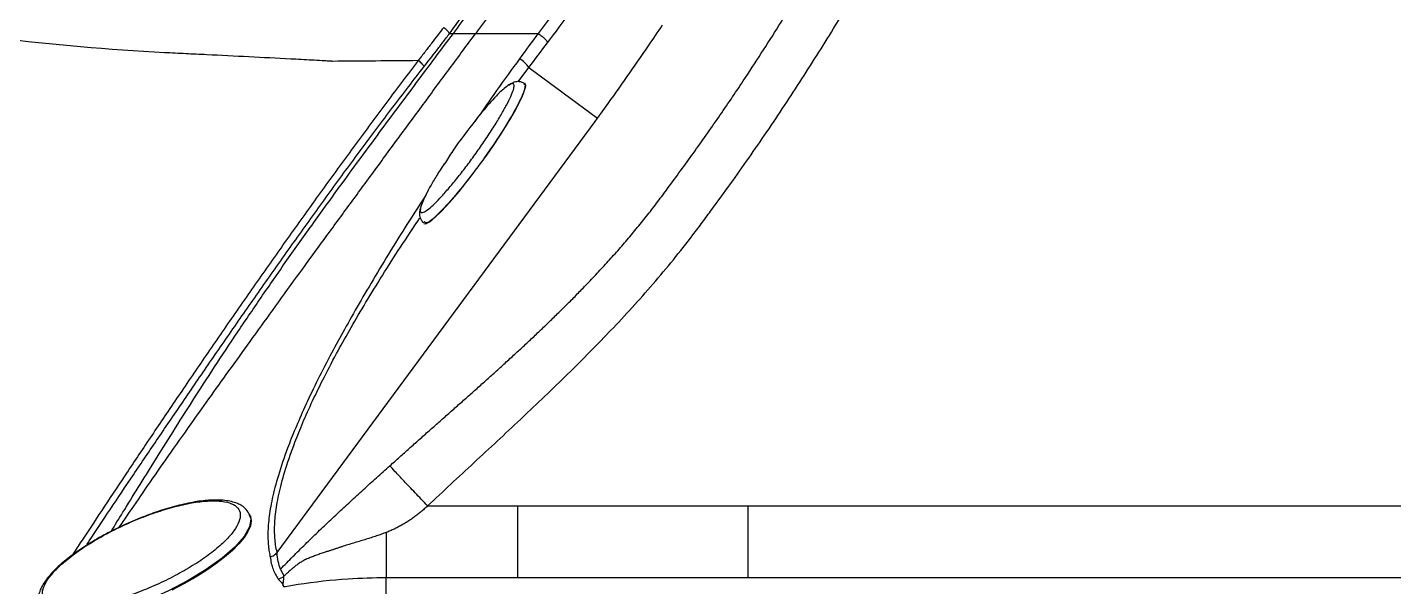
# Model space of a CAD drawing. Extents: x 527 to 611, y 788 to 934.
# Drawn here: x 555.02 to 566.88, y 814.88 to 819.74 of the extents above; entities that cross this region are included whole.
import ezdxf

# ---------------------------------------------------------------- set-up
doc = ezdxf.new("R2010")
doc.units = 0
doc.header["$MEASUREMENT"] = 0
doc.layers.add('1', color=4, linetype='Continuous')
doc.layers.add('GEOMETRY', color=3, linetype='Continuous', lineweight=25)

# ---------------------------------------------------------------- blocks, each defined once
blk = doc.blocks.new('2026_FLAIR')
at = {"layer": 'GEOMETRY'}
for p, q in [((31.845, 16.325), (32.388, 16.325)), ((32.212, 15.905), (32.306, 16.028)), ((32.306, 16.028), (32.901, 15.589)), ((31.401, 14.688), (31.398, 14.689)), ((31.427, 12.223), (32.21, 12.223)), ((32.21, 12.223), (34.1, 12.223)), ((34.1, 12.223), (34.132, 12.223)), ((34.132, 12.223), (34.21, 12.223)), ((34.21, 12.223), (46.21, 12.223)), ((29.879, 12.147), (29.88, 12.144)), ((29.887, 12.14), (29.885, 12.146)), ((30.175, 11.528), (30.177, 11.522)), ((31.069, 11.601), (32.21, 11.601)), ((31.069, 11.217), (31.069, 11.601)), ((32.21, 11.601), (34.21, 11.601)), ((34.21, 11.601), (45.899, 11.601))]:
    blk.add_line(p, q, dxfattribs=at)
at = {"layer": 'GEOMETRY', "flags": 128}
for points in [[(31.618, 16.325), (31.62, 16.325), (31.651, 16.325)], [(32.247, 15.775), (32.265, 15.82), (32.275, 15.856), (32.277, 15.88), (32.271, 15.893), (32.271, 15.894)], [(31.396, 14.675), (31.411, 14.673), (31.433, 14.682), (31.463, 14.703), (31.5, 14.734), (31.543, 14.776), (31.591, 14.827), (31.644, 14.886), (31.701, 14.953), (31.76, 15.027), (31.82, 15.105), (31.881, 15.186), (31.941, 15.269), (31.998, 15.352), (32.053, 15.435), (32.103, 15.514), (32.149, 15.589), (32.189, 15.658), (32.222, 15.721), (32.247, 15.775)], [(30.121, 11.818), (32.881, 15.561), (32.901, 15.589)], [(29.887, 12.14), (29.891, 12.13), (29.896, 12.092), (29.889, 12.048), (29.868, 12), (29.835, 11.949), (29.79, 11.894), (29.733, 11.837), (29.666, 11.778), (29.589, 11.719), (29.503, 11.66), (29.411, 11.602), (29.311, 11.546), (29.208, 11.492)], [(29.88, 12.144), (29.893, 12.111), (29.881, 12.04), (29.834, 11.956), (29.753, 11.864), (29.643, 11.768), (29.506, 11.67), (29.35, 11.574), (29.178, 11.485), (28.999, 11.406), (28.819, 11.339), (28.645, 11.288), (28.483, 11.254), (28.34, 11.238), (28.221, 11.242), (28.131, 11.264), (28.074, 11.305), (28.074, 11.305)]]:
    blk.add_lwpolyline(points, dxfattribs=at)
at = {"layer": 'GEOMETRY'}
blk.add_arc((32.085, 15.878), 0.267, 34.2884, 58.0915, dxfattribs=at)
for points, knots in [([(16.093, 30.572), (16.106, 30.331), (16.119, 30.09), (16.137, 29.727), (16.143, 29.606), (16.154, 29.363), (16.159, 29.242), (16.179, 28.877), (16.196, 28.634), (16.228, 28.268), (16.239, 28.146), (16.265, 27.903), (16.279, 27.782), (16.352, 27.175), (16.428, 26.694), (16.569, 25.978), (16.62, 25.74), (16.691, 25.444), (16.705, 25.385), (16.734, 25.267), (16.749, 25.208), (16.795, 25.032), (16.829, 24.915), (16.935, 24.566), (17.016, 24.336), (17.152, 23.995), (17.2, 23.882), (17.275, 23.714), (17.301, 23.658), (17.353, 23.547), (17.38, 23.492), (17.516, 23.219), (17.633, 23.006), (17.821, 22.697), (17.886, 22.595), (17.986, 22.445), (18.02, 22.395), (18.088, 22.296), (18.122, 22.246), (18.295, 22), (18.438, 21.806), (18.731, 21.425), (18.881, 21.237), (19.191, 20.869), (19.35, 20.687), (19.595, 20.42), (19.678, 20.332), (19.846, 20.157), (19.931, 20.071), (20.187, 19.814), (20.362, 19.648), (20.717, 19.323), (20.898, 19.165), (21.266, 18.858), (21.453, 18.708), (21.834, 18.416), (22.027, 18.275), (22.273, 18.103), (22.322, 18.069), (22.421, 18.002), (22.471, 17.968), (22.621, 17.869), (22.722, 17.805), (23.032, 17.618), (23.244, 17.502), (23.572, 17.34), (23.683, 17.288), (23.851, 17.213), (23.908, 17.189), (24.022, 17.141), (24.079, 17.117), (24.365, 17.004), (24.597, 16.924), (24.889, 16.835), (24.947, 16.818), (25.065, 16.786), (25.123, 16.77), (25.3, 16.724), (25.418, 16.695), (25.773, 16.611), (26.011, 16.56), (26.726, 16.42), (27.206, 16.345), (28.172, 16.228), (28.657, 16.186), (29.206, 16.157), (29.267, 16.154), (29.389, 16.148), (29.572, 16.139), (29.876, 16.124), (30.119, 16.111), (30.3, 16.102), (30.391, 16.097), (30.496, 16.091), (30.549, 16.088), (30.575, 16.086), (30.588, 16.086), (30.595, 16.085), (30.598, 16.085), (30.6, 16.085), (30.601, 16.085), (30.602, 16.085)], [0, 0, 0, 0, 0.03125, 0.03125, 0.046875, 0.046875, 0.0625, 0.0625, 0.09375, 0.09375, 0.109375, 0.109375, 0.125, 0.125, 0.1875, 0.1875, 0.21875, 0.21875, 0.226562, 0.226562, 0.234375, 0.234375, 0.25, 0.25, 0.28125, 0.28125, 0.296875, 0.296875, 0.304687, 0.304687, 0.3125, 0.3125, 0.34375, 0.34375, 0.359375, 0.359375, 0.367187, 0.367187, 0.375, 0.375, 0.40625, 0.40625, 0.4375, 0.4375, 0.46875, 0.46875, 0.484375, 0.484375, 0.5, 0.5, 0.53125, 0.53125, 0.5625, 0.5625, 0.59375, 0.59375, 0.625, 0.625, 0.632812, 0.632812, 0.640625, 0.640625, 0.65625, 0.65625, 0.6875, 0.6875, 0.703125, 0.703125, 0.710937, 0.710937, 0.71875, 0.71875, 0.75, 0.75, 0.757812, 0.757812, 0.765625, 0.765625, 0.78125, 0.78125, 0.8125, 0.8125, 0.875, 0.875, 0.9375, 0.9375, 0.945312, 0.945312, 0.953125, 0.96875, 0.984375, 0.984375, 0.992187, 0.996094, 0.998047, 0.999023, 0.999512, 0.999756, 0.999878, 0.999878, 1, 1, 1, 1]), ([(31.618, 16.325), (31.635, 16.348), (31.67, 16.395), (31.722, 16.466), (31.776, 16.539), (31.831, 16.615), (31.888, 16.694), (31.946, 16.776), (32.004, 16.86), (32.064, 16.946), (32.125, 17.036), (32.187, 17.127), (32.25, 17.222), (32.314, 17.319), (32.379, 17.42), (32.445, 17.522), (32.511, 17.628), (32.579, 17.737), (32.756, 18.027), (32.998, 18.446), (33.259, 18.937), (33.417, 19.253), (33.509, 19.444), (33.569, 19.569), (33.625, 19.69), (33.682, 19.813), (33.738, 19.938), (33.793, 20.064), (33.848, 20.193), (33.903, 20.323), (33.958, 20.455), (34.012, 20.589), (34.065, 20.725), (34.119, 20.862), (34.171, 21.002), (34.223, 21.143), (34.274, 21.287), (34.325, 21.432), (34.374, 21.578), (34.424, 21.727), (34.472, 21.878), (34.519, 22.03), (34.566, 22.185), (34.611, 22.341), (34.656, 22.499), (34.7, 22.659), (34.728, 22.766), (34.742, 22.82)], [0, 0, 0, 0, 0.011605, 0.023597, 0.035978, 0.048745, 0.061901, 0.075443, 0.089374, 0.103692, 0.118398, 0.133491, 0.148972, 0.164841, 0.181097, 0.197741, 0.214773, 0.232192, 0.249999, 0.354245, 0.43066, 0.479241, 0.499987, 0.518194, 0.53663, 0.555295, 0.574187, 0.593308, 0.612658, 0.632235, 0.652041, 0.672075, 0.692338, 0.712829, 0.733548, 0.754496, 0.775673, 0.797077, 0.818711, 0.840573, 0.862663, 0.884982, 0.907529, 0.930304, 0.953308, 0.97654, 1, 1, 1, 1]), ([(31.651, 16.325), (31.697, 16.387), (31.743, 16.448), (31.834, 16.572), (31.879, 16.635), (32.012, 16.822), (32.099, 16.948), (32.356, 17.328), (32.521, 17.585), (32.836, 18.106), (32.988, 18.371), (33.277, 18.904), (33.414, 19.174), (33.61, 19.582), (33.673, 19.719), (33.797, 19.993), (33.857, 20.131), (34.033, 20.547), (34.142, 20.826), (34.296, 21.247), (34.346, 21.388), (34.442, 21.67), (34.488, 21.812), (34.621, 22.239), (34.702, 22.524), (34.777, 22.811)], [0, 0, 0, 0, 0.03125, 0.03125, 0.0625, 0.0625, 0.125, 0.125, 0.25, 0.25, 0.375, 0.375, 0.5, 0.5, 0.5625, 0.5625, 0.625, 0.625, 0.75, 0.75, 0.8125, 0.8125, 0.875, 0.875, 1, 1, 1, 1]), ([(34.911, 22.749), (34.838, 22.465), (34.757, 22.183), (34.626, 21.761), (34.581, 21.621), (34.487, 21.341), (34.438, 21.202), (34.287, 20.785), (34.179, 20.509), (34.007, 20.098), (33.948, 19.961), (33.826, 19.689), (33.764, 19.554), (33.572, 19.149), (33.437, 18.882), (33.154, 18.354), (33.006, 18.092), (32.696, 17.575), (32.535, 17.321), (32.283, 16.943), (32.198, 16.819), (32.024, 16.571), (31.935, 16.447), (31.845, 16.325)], [0, 0, 0, 0, 0.125, 0.125, 0.1875, 0.1875, 0.25, 0.25, 0.375, 0.375, 0.4375, 0.4375, 0.5, 0.5, 0.625, 0.625, 0.75, 0.75, 0.875, 0.875, 0.9375, 0.9375, 1, 1, 1, 1]), ([(31.1, 12.571), (31.128, 12.596), (31.184, 12.647), (31.269, 12.723), (31.355, 12.799), (31.44, 12.875), (31.526, 12.95), (31.611, 13.026), (31.697, 13.102), (31.782, 13.177), (31.867, 13.253), (31.952, 13.329), (32.037, 13.405), (32.121, 13.482), (32.205, 13.559), (32.289, 13.636), (32.372, 13.714), (32.454, 13.793), (32.536, 13.872), (32.617, 13.951), (32.697, 14.032), (32.783, 14.12), (32.875, 14.216), (32.971, 14.32), (33.066, 14.425), (33.159, 14.532), (33.25, 14.641), (33.339, 14.752), (33.426, 14.864), (33.52, 14.992), (33.623, 15.132), (33.735, 15.286), (33.845, 15.441), (33.954, 15.597), (34.061, 15.754), (34.238, 16.018), (34.479, 16.391), (34.775, 16.879), (35.058, 17.373), (35.264, 17.759), (35.404, 18.032), (35.483, 18.188), (35.56, 18.345), (35.636, 18.503), (35.711, 18.662), (35.784, 18.821), (35.856, 18.981), (35.927, 19.141), (35.997, 19.302), (36.065, 19.464), (36.132, 19.627), (36.197, 19.79), (36.24, 19.899), (36.261, 19.954)], [0, 0, 0, 0, 0.012536, 0.0250727, 0.0376098, 0.0501467, 0.0626831, 0.0752184, 0.087752, 0.1002833, 0.1128116, 0.1253358, 0.1378551, 0.1503686, 0.1628757, 0.1753758, 0.1878683, 0.2003521, 0.2128274, 0.2252945, 0.2377542, 0.2502075, 0.2657662, 0.2813185, 0.2968673, 0.3124164, 0.3279715, 0.3435427, 0.3591365, 0.3747465, 0.3955714, 0.4164104, 0.4372715, 0.4581611, 0.4790679, 0.4999762, 0.5626185, 0.625129, 0.6875529, 0.7499372, 0.7691318, 0.7883283, 0.8075279, 0.826732, 0.8459421, 0.8651595, 0.8843854, 0.9036214, 0.9228688, 0.942129, 0.9614033, 0.9806932, 1, 1, 1, 1]), ([(31.427, 12.223), (31.561, 12.348), (31.695, 12.473), (31.965, 12.723), (32.099, 12.848), (32.5, 13.225), (32.764, 13.48), (33.142, 13.877), (33.265, 14.012), (33.504, 14.288), (33.619, 14.43), (33.758, 14.612), (33.785, 14.648), (33.839, 14.722), (33.867, 14.759), (33.948, 14.87), (34.002, 14.944), (34.163, 15.167), (34.268, 15.317), (34.423, 15.545), (34.474, 15.622), (34.576, 15.775), (34.626, 15.852), (34.775, 16.083), (34.873, 16.239), (35.159, 16.708), (35.341, 17.025), (35.863, 17.99), (36.178, 18.651), (36.459, 19.329)], [0, 0, 0, 0, 0.0625, 0.0625, 0.125, 0.125, 0.25, 0.25, 0.3125, 0.3125, 0.375, 0.375, 0.390625, 0.390625, 0.40625, 0.40625, 0.4375, 0.4375, 0.5, 0.5, 0.53125, 0.53125, 0.5625, 0.5625, 0.625, 0.625, 0.75, 0.75, 1, 1, 1, 1]), ([(32.786, 16.874), (32.721, 16.781), (32.655, 16.689), (32.523, 16.506), (32.456, 16.416), (32.388, 16.325)], [0, 0, 0, 0, 0.5, 0.5, 1, 1, 1, 1]), ([(32.469, 16.243), (32.537, 16.334), (32.604, 16.425), (32.738, 16.608), (32.803, 16.701), (32.868, 16.793)], [0, 0, 0, 0, 0.5, 0.5, 1, 1, 1, 1]), ([(31.567, 16.377), (31.55, 16.355), (31.515, 16.308), (31.461, 16.238), (31.405, 16.165), (31.367, 16.116), (31.347, 16.091)], [0, 0, 0, 0, 0.236999, 0.482666, 0.737001, 1, 1, 1, 1]), ([(31.567, 16.377), (31.579, 16.368), (31.59, 16.358), (31.607, 16.34), (31.614, 16.332), (31.618, 16.325)], [0, 0, 0, 0, 0.5, 0.5, 1, 1, 1, 1]), ([(32.901, 15.589), (32.909, 15.599), (32.932, 15.631), (33.019, 15.75), (33.161, 15.949), (33.325, 16.187), (33.426, 16.337), (33.466, 16.397)], [0.47913306, 0.47913306, 0.47913306, 0.47913306, 0.48271008, 0.49052258, 0.52177258, 0.55302258, 0.57388952, 0.57388952, 0.57388952, 0.57388952]), ([(28.681, 12.002), (28.714, 12.056), (28.788, 12.175), (28.914, 12.379), (29.058, 12.611), (29.216, 12.864), (29.388, 13.136), (29.576, 13.427), (29.779, 13.733), (29.994, 14.05), (30.219, 14.375), (30.453, 14.702), (30.717, 15.067), (31.011, 15.467), (31.333, 15.899), (31.545, 16.183), (31.651, 16.325)], [0, 0, 0, 0, 0.056475, 0.123879, 0.191278, 0.258673, 0.326062, 0.393447, 0.460831, 0.528215, 0.595604, 0.662998, 0.730397, 0.820256, 0.910125, 1, 1, 1, 1]), ([(28.75, 12.037), (28.773, 12.07), (28.843, 12.173), (28.977, 12.367), (29.152, 12.619), (29.331, 12.873), (29.507, 13.121), (29.678, 13.361), (29.862, 13.616), (30.057, 13.886), (30.263, 14.171), (30.478, 14.466), (30.701, 14.771), (30.928, 15.081), (31.158, 15.394), (31.388, 15.707), (31.618, 16.018), (31.769, 16.223), (31.845, 16.325)], [0, 0, 0, 0, 0.037864, 0.118056, 0.198239, 0.278418, 0.338556, 0.398691, 0.458823, 0.518952, 0.579078, 0.639204, 0.69933, 0.759458, 0.819589, 0.879723, 0.93986, 1, 1, 1, 1]), ([(31.398, 16.038), (31.415, 16.06), (31.45, 16.105), (31.505, 16.175), (31.561, 16.249), (31.599, 16.299), (31.618, 16.325)], [0, 0, 0, 0, 0.232783, 0.476891, 0.732547, 1, 1, 1, 1]), ([(31.651, 16.325), (31.654, 16.325), (31.659, 16.325), (31.671, 16.325), (31.687, 16.325), (31.706, 16.325), (31.722, 16.325), (31.739, 16.325), (31.76, 16.325), (31.797, 16.325), (31.825, 16.325), (31.845, 16.325)], [0, 0, 0, 0, 0.0625, 0.125, 0.25, 0.375, 0.4375, 0.5, 0.625, 0.75, 1, 1, 1, 1]), ([(32.388, 16.325), (32.399, 16.318), (32.409, 16.309), (32.429, 16.293), (32.438, 16.285), (32.453, 16.269), (32.459, 16.262), (32.467, 16.251), (32.469, 16.246), (32.469, 16.243)], [0, 0, 0, 0, 0.25, 0.25, 0.5, 0.5, 0.75, 0.75, 1, 1, 1, 1]), ([(31.347, 16.091), (31.256, 15.97), (31.072, 15.729), (30.799, 15.359), (30.528, 14.987), (30.26, 14.613), (29.996, 14.24), (29.738, 13.87), (29.488, 13.506), (29.247, 13.152), (29.017, 12.811), (28.799, 12.485), (28.597, 12.181), (28.444, 11.949), (28.365, 11.83), (28.342, 11.794)], [0, 0, 0, 0, 0.080429, 0.16087, 0.241294, 0.321714, 0.402158, 0.482629, 0.563137, 0.643653, 0.724201, 0.804772, 0.885349, 0.965945, 1, 1, 1, 1]), ([(28.466, 11.88), (28.474, 11.893), (28.537, 11.988), (28.673, 12.193), (28.872, 12.49), (29.087, 12.809), (29.315, 13.144), (29.552, 13.491), (29.799, 13.848), (30.054, 14.212), (30.315, 14.58), (30.581, 14.95), (30.85, 15.317), (31.123, 15.682), (31.306, 15.919), (31.398, 16.038)], [0, 0, 0, 0, 0.012696, 0.094763, 0.17685, 0.258975, 0.341131, 0.423315, 0.50556, 0.587845, 0.67018, 0.752567, 0.835015, 0.917511, 1, 1, 1, 1]), ([(31.347, 16.091), (31.359, 16.081), (31.369, 16.071), (31.387, 16.052), (31.394, 16.044), (31.398, 16.038)], [0, 0, 0, 0, 0.5, 0.5, 1, 1, 1, 1]), ([(32.226, 16.105), (32.159, 16.013), (32.028, 15.834), (31.901, 15.65), (31.838, 15.56)], [0, 0, 0, 0, 0.509887, 1, 1, 1, 1]), ([(32.267, 15.89), (32.254, 15.897), (32.23, 15.909), (32.193, 15.905), (32.17, 15.897), (32.153, 15.889), (32.141, 15.879), (32.132, 15.873)], [0, 0, 0, 0, 0.27067, 0.485138, 0.641495, 0.763265, 1, 1, 1, 1]), ([(31.392, 14.881), (31.384, 14.86), (31.367, 14.819), (31.361, 14.782), (31.371, 14.766), (31.397, 14.773), (31.436, 14.798), (31.487, 14.844), (31.55, 14.91), (31.623, 14.994), (31.701, 15.088), (31.78, 15.191), (31.859, 15.3), (31.935, 15.411), (32.006, 15.519), (32.067, 15.619), (32.115, 15.706), (32.151, 15.78), (32.174, 15.839), (32.181, 15.876), (32.17, 15.892), (32.144, 15.886), (32.106, 15.86), (32.054, 15.814), (31.991, 15.748), (31.92, 15.667), (31.869, 15.604), (31.845, 15.574)], [0, 0, 0, 0, 0.04088, 0.080108, 0.119424, 0.160499, 0.201168, 0.240366, 0.279675, 0.320693, 0.361692, 0.400998, 0.440207, 0.480906, 0.521853, 0.561089, 0.600283, 0.641161, 0.68197, 0.721208, 0.760531, 0.801598, 0.842313, 0.881532, 0.920845, 0.961844, 1, 1, 1, 1]), ([(32.262, 15.884), (32.267, 15.884), (32.287, 15.883), (32.252, 15.786), (32.161, 15.609), (32.014, 15.377), (31.841, 15.133), (31.665, 14.911), (31.517, 14.75), (31.421, 14.668), (31.407, 14.683), (31.401, 14.688)], [0, 0, 0, 0, 0.042452, 0.168343, 0.294234, 0.420125, 0.546016, 0.671907, 0.797798, 0.923689, 1, 1, 1, 1]), ([(31.846, 15.573), (31.777, 15.485), (31.68, 15.362), (31.597, 15.229), (31.572, 15.191)], [0, 0, 0, 0, 0.710618, 1, 1, 1, 1]), ([(31.571, 15.192), (31.559, 15.174), (31.524, 15.121), (31.475, 15.04), (31.425, 14.951), (31.403, 14.904), (31.392, 14.881)], [0, 0, 0, 0, 0.14278, 0.425022, 0.706818, 1, 1, 1, 1]), ([(31.414, 14.926), (31.368, 14.853), (31.261, 14.688), (31.107, 14.44), (30.953, 14.185), (30.814, 13.947), (30.689, 13.726), (30.569, 13.505), (30.458, 13.288), (30.359, 13.079), (30.277, 12.891), (30.197, 12.689), (30.128, 12.482), (30.075, 12.281), (30.047, 12.111), (30.039, 11.966), (30.045, 11.867), (30.055, 11.808), (30.06, 11.787), (30.061, 11.781)], [0, 0, 0, 0, 0.036396, 0.082971, 0.1294, 0.175265, 0.221257, 0.267166, 0.323965, 0.38095, 0.438023, 0.494945, 0.584755, 0.674766, 0.764981, 0.85524, 0.945257, 0.982812, 1, 1, 1, 1]), ([(31.385, 14.863), (31.383, 14.858), (31.374, 14.838), (31.365, 14.809), (31.356, 14.777), (31.356, 14.739), (31.37, 14.704), (31.385, 14.689), (31.394, 14.682)], [0, 0, 0, 0, 0.074944, 0.290076, 0.486407, 0.711824, 0.84834, 1, 1, 1, 1]), ([(30.121, 11.818), (30.116, 11.84), (30.105, 11.896), (30.097, 12.003), (30.104, 12.146), (30.132, 12.316), (30.184, 12.516), (30.253, 12.721), (30.333, 12.921), (30.415, 13.107), (30.514, 13.313), (30.626, 13.527), (30.746, 13.744), (30.873, 13.96), (31.014, 14.191), (31.171, 14.438), (31.289, 14.617), (31.356, 14.715), (31.363, 14.725)], [0, 0, 0, 0, 0.057105, 0.150566, 0.244282, 0.33795, 0.431402, 0.524642, 0.583348, 0.642215, 0.700984, 0.759554, 0.806473, 0.853479, 0.90035, 0.947427, 0.994655, 1, 1, 1, 1]), ([(30.151, 11.674), (30.169, 11.692), (30.204, 11.729), (30.258, 11.783), (30.312, 11.837), (30.366, 11.891), (30.421, 11.944), (30.476, 11.998), (30.532, 12.051), (30.588, 12.103), (30.644, 12.156), (30.7, 12.208), (30.757, 12.26), (30.813, 12.312), (30.87, 12.364), (30.927, 12.416), (30.985, 12.468), (31.042, 12.519), (31.08, 12.554), (31.1, 12.571)], [0, 0, 0, 0, 0.058847, 0.117695, 0.176538, 0.235373, 0.294204, 0.353029, 0.411851, 0.47067, 0.529484, 0.588295, 0.647104, 0.705911, 0.76472, 0.823532, 0.882348, 0.94117, 1, 1, 1, 1]), ([(31.427, 12.223), (31.39, 12.261), (31.354, 12.3), (31.285, 12.373), (31.252, 12.408), (31.194, 12.47), (31.168, 12.498), (31.126, 12.542), (31.11, 12.56), (31.1, 12.571)], [0, 0, 0, 0, 0.25, 0.25, 0.5, 0.5, 0.75, 0.75, 1, 1, 1, 1]), ([(29.884, 12.146), (29.875, 12.162), (29.858, 12.192), (29.819, 12.223), (29.774, 12.246), (29.726, 12.261), (29.651, 12.274), (29.549, 12.276), (29.409, 12.26), (29.254, 12.226), (29.092, 12.178), (28.929, 12.118), (28.768, 12.048), (28.612, 11.969), (28.465, 11.882), (28.331, 11.79), (28.218, 11.696), (28.133, 11.607), (28.085, 11.537), (28.06, 11.482), (28.046, 11.435), (28.042, 11.381), (28.053, 11.346), (28.06, 11.328)], [0, 0, 0, 0, 0.037315, 0.069439, 0.096302, 0.129764, 0.161705, 0.22291, 0.284006, 0.345, 0.404152, 0.461641, 0.518813, 0.57616, 0.635009, 0.69565, 0.756421, 0.816382, 0.871309, 0.896791, 0.925974, 0.960383, 1, 1, 1, 1]), ([(28.106, 11.399), (28.122, 11.385), (28.153, 11.358), (28.239, 11.337), (28.35, 11.334), (28.484, 11.348), (28.636, 11.38), (28.799, 11.429), (28.968, 11.491), (29.136, 11.565), (29.297, 11.649), (29.444, 11.738), (29.572, 11.83), (29.676, 11.921), (29.751, 12.007), (29.795, 12.085), (29.807, 12.153), (29.786, 12.207), (29.731, 12.245), (29.647, 12.266), (29.536, 12.269), (29.402, 12.255), (29.25, 12.222), (29.086, 12.174), (28.917, 12.112), (28.749, 12.037), (28.588, 11.954), (28.442, 11.864), (28.314, 11.772), (28.21, 11.682), (28.135, 11.596), (28.091, 11.518), (28.078, 11.45), (28.096, 11.416), (28.106, 11.399)], [0, 0, 0, 0, 0.031254, 0.062463, 0.093755, 0.124954, 0.15622, 0.187463, 0.218687, 0.249972, 0.281172, 0.312465, 0.343671, 0.374932, 0.40618, 0.437392, 0.468682, 0.5, 0.531318, 0.562608, 0.59382, 0.625068, 0.656329, 0.687535, 0.718828, 0.750028, 0.781312, 0.812537, 0.84378, 0.875046, 0.906245, 0.937537, 0.968746, 1, 1, 1, 1]), ([(31.427, 12.223), (31.422, 12.218), (31.413, 12.209), (31.398, 12.196), (31.384, 12.184), (31.369, 12.171), (31.355, 12.159), (31.34, 12.147), (31.325, 12.136), (31.31, 12.125), (31.294, 12.114), (31.279, 12.103), (31.264, 12.093), (31.248, 12.083), (31.232, 12.073), (31.216, 12.064), (31.2, 12.054), (31.184, 12.046), (31.168, 12.037), (31.152, 12.029), (31.136, 12.021), (31.119, 12.014), (31.102, 12.006), (31.086, 11.999), (31.075, 11.995), (31.069, 11.993)], [0, 0, 0, 0, 0.044718, 0.089331, 0.133835, 0.178224, 0.222495, 0.266645, 0.310669, 0.354564, 0.398327, 0.441955, 0.485447, 0.528803, 0.572029, 0.61514, 0.65815, 0.701071, 0.743916, 0.786696, 0.829423, 0.872108, 0.914759, 0.957387, 1, 1, 1, 1]), ([(32.21, 11.601), (32.21, 11.605), (32.21, 11.618), (32.21, 11.653), (32.21, 11.703), (32.21, 11.771), (32.21, 11.858), (32.21, 11.965), (32.21, 12.068), (32.21, 12.156), (32.21, 12.2), (32.21, 12.223)], [0, 0, 0, 0, 0.125, 0.25, 0.375, 0.5, 0.625, 0.75, 0.875, 0.9375, 1, 1, 1, 1]), ([(34.21, 11.601), (34.21, 11.603), (34.21, 11.609), (34.21, 11.624), (34.21, 11.653), (34.21, 11.703), (34.21, 11.771), (34.21, 11.844), (34.21, 11.912), (34.21, 11.967), (34.21, 12.027), (34.21, 12.09), (34.21, 12.156), (34.21, 12.2), (34.21, 12.223)], [0, 0, 0, 0, 0.0625, 0.125, 0.25, 0.375, 0.5, 0.625, 0.6875, 0.75, 0.8125, 0.875, 0.9375, 1, 1, 1, 1]), ([(31.069, 11.993), (31.062, 11.99), (31.048, 11.985), (31.026, 11.977), (31.005, 11.969), (30.983, 11.962), (30.961, 11.954), (30.938, 11.947), (30.916, 11.94), (30.893, 11.933), (30.87, 11.926), (30.838, 11.916), (30.797, 11.904), (30.747, 11.889), (30.704, 11.876), (30.671, 11.865), (30.647, 11.856), (30.622, 11.848), (30.597, 11.84), (30.573, 11.832), (30.544, 11.823), (30.511, 11.812), (30.473, 11.799), (30.436, 11.785), (30.398, 11.771), (30.363, 11.754), (30.329, 11.736), (30.299, 11.716), (30.272, 11.694), (30.246, 11.673), (30.222, 11.652), (30.201, 11.632), (30.187, 11.62), (30.181, 11.614)], [0, 0, 0, 0, 0.023268, 0.046652, 0.070164, 0.093815, 0.117617, 0.141578, 0.165702, 0.189994, 0.214473, 0.239172, 0.29138, 0.344678, 0.39976, 0.425765, 0.451524, 0.477587, 0.503891, 0.530425, 0.55725, 0.59653, 0.636729, 0.677923, 0.719987, 0.761975, 0.802377, 0.840549, 0.876455, 0.910962, 0.944678, 0.972425, 1, 1, 1, 1]), ([(31.069, 11.993), (31.069, 11.984), (31.069, 11.937), (31.069, 11.858), (31.069, 11.771), (31.069, 11.703), (31.069, 11.653), (31.069, 11.618), (31.069, 11.605), (31.069, 11.601)], [0, 0, 0, 0, 0.0263587, 0.1513587, 0.2763587, 0.4013587, 0.5263587, 0.6513587, 0.7763587, 0.7763587, 0.7763587, 0.7763587]), ([(30.061, 11.781), (30.073, 11.783), (30.084, 11.788), (30.105, 11.801), (30.114, 11.809), (30.121, 11.818)], [0, 0, 0, 0, 0.5, 0.5, 1, 1, 1, 1]), ([(30.061, 11.781), (30.066, 11.741), (30.074, 11.705), (30.092, 11.657), (30.099, 11.642), (30.114, 11.614), (30.123, 11.601), (30.131, 11.588)], [0, 0, 0, 0, 0.5, 0.5, 0.75, 0.75, 1, 1, 1, 1]), ([(30.151, 11.674), (30.143, 11.695), (30.136, 11.717), (30.126, 11.765), (30.123, 11.791), (30.121, 11.818)], [0, 0, 0, 0, 0.5, 0.5, 1, 1, 1, 1]), ([(30.151, 11.674), (30.155, 11.663), (30.16, 11.653), (30.17, 11.633), (30.176, 11.623), (30.181, 11.614)], [0, 0, 0, 0, 0.5, 0.5, 1, 1, 1, 1]), ([(30.131, 11.588), (30.135, 11.582), (30.14, 11.577), (30.15, 11.567), (30.155, 11.562), (30.163, 11.553), (30.167, 11.548), (30.17, 11.54), (30.172, 11.538), (30.173, 11.533), (30.174, 11.53), (30.175, 11.528)], [0, 0, 0, 0, 0.25, 0.25, 0.5, 0.5, 0.75, 0.75, 0.875, 0.875, 1, 1, 1, 1]), ([(30.175, 11.528), (30.175, 11.53), (30.174, 11.533), (30.174, 11.538), (30.174, 11.541), (30.174, 11.549), (30.174, 11.555), (30.177, 11.569), (30.178, 11.577), (30.181, 11.595), (30.181, 11.605), (30.181, 11.614)], [0, 0, 0, 0, 0.125, 0.125, 0.25, 0.25, 0.5, 0.5, 0.75, 0.75, 1, 1, 1, 1]), ([(30.177, 11.522), (30.219, 11.529), (30.405, 11.56), (30.702, 11.593), (30.959, 11.601), (31.069, 11.601)], [0, 0, 0, 0, 0.03005, 0.13255, 0.21005, 0.21005, 0.21005, 0.21005])]:
    blk.add_open_spline(points, degree=3, knots=knots, dxfattribs=at)
for points in [[(32.388, 16.325), (32.334, 16.252), (32.28, 16.179), (32.226, 16.105)], [(32.306, 16.028), (32.361, 16.1), (32.415, 16.172), (32.469, 16.243)], [(30.602, 16.085), (30.851, 16.087), (31.099, 16.089), (31.347, 16.091)], [(30.131, 11.588), (30.149, 11.592), (30.167, 11.601), (30.181, 11.614)]]:
    blk.add_open_spline(points, degree=3, dxfattribs=at)

msp = doc.modelspace()

# ---------------------------------------------------------------- block references
at = {"layer": '1'}
msp.add_blockref('2026_FLAIR', (527.067, 803.363), dxfattribs=at)

doc.saveas('drawing.dxf')
